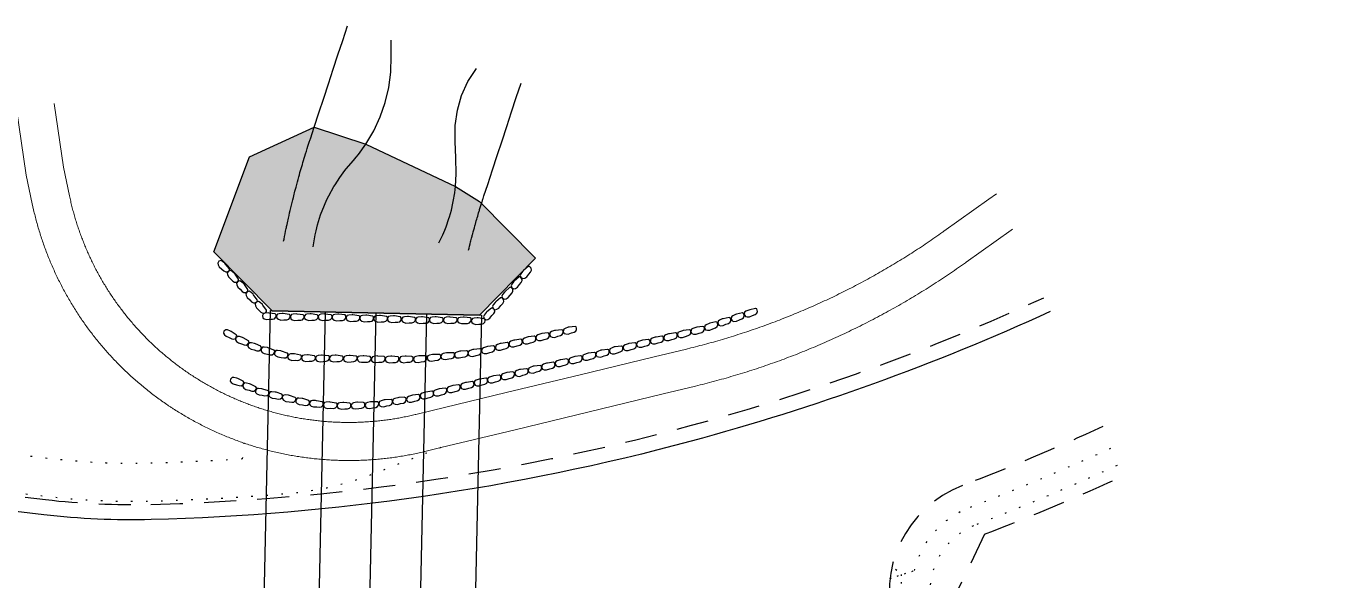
# Model space of a CAD drawing. Header units: metres. Extents: x 305482 to 305978, y 6275861 to 6276842.
# Drawn here: x 305748.7 to 305833.7, y 6276806 to 6276842.4 of the extents above; entities that cross this region are included whole.
import ezdxf

# ---------------------------------------------------------------- set-up
doc = ezdxf.new("R2010")
doc.units = ezdxf.units.M
doc.header["$LTSCALE"] = 0.7
doc.linetypes.add('Dash', pattern=[5, 3, -2])
doc.linetypes.add('DOT', pattern=[6.35, 0, -6.35])
for name, color, linetype in [('_User Miscellaneous10', 8, 'Continuous'), ('_User Miscellaneous3', 11, 'Continuous'), ('_User Miscellaneous9', 8, 'Continuous'), ('Cadastre Roads_SP_NEW', 8, 'Continuous')]:
    doc.layers.add(name, color=color, linetype=linetype)

msp = doc.modelspace()

# ---------------------------------------------------------------- hatches: boundary and pattern name
at = {"layer": '_User Miscellaneous10'}
h = msp.add_hatch(dxfattribs=at)
h.set_pattern_fill('GRAVEL', color=256, scale=0.05)
h.set_pattern_definition([(228.0127875, (-115.71299, 301.64533), (-10.1600000007979, -11.4299999992909), [0.17086072, -16.91524181978]), (184.969741, (-115.82729, 301.51833), (15.23999999397025, 1.27000007234896), [0.29320236, -29.02702444676]), (132.5104471, (-116.11939, 301.49293), (12.70000000536375, -13.969999995123), [0.20674076, -20.46736139705]), (267.273689, (-116.61469, 301.17543), (1.27000000265986, 25.39999999986657), [0.26700226, -26.43321871287]), (292.83365418, (-116.62739, 300.90873), (-6.3500000005317, 15.23999999977773), [0.26181685, -25.91990387267]), (357.273689, (-116.52579, 300.66743), (-25.39999999986657, 1.27000000265986), [0.26700226, -26.43321871287]), (37.69424047, (-116.25909, 300.65473), (-16.50999999926795, -12.7000000009502), [0.35309683, -34.95655765712]), (72.25532837, (-115.97969, 300.87063), (8.89000000238965, 27.93999999923943), [0.33335976, -33.00262830095]), (121.42956562, (-115.87809, 301.18813), (-10.16000000144156, 16.509999999113), [0.2679065, -26.52277284936]), (175.2363583, (-116.01779, 301.41673), (13.9699999997998, -1.2700000021946), [0.30585664, -14.986968475]), (222.3974378, (-116.322588, 301.44213), (-15.23999999951233, -13.970000000532), [0.39553896, -39.1583862561]), (138.81407483, (-115.35739, 301.16273), (-8.8899999994668, 7.6200000006196), [0.13500227, -13.36528291217]), (171.4692344, (-115.45899, 301.25163), (16.5100000004448, -2.5399999971187), [0.25684099, -25.42731949852]), (225, (-115.713, 301.2897), (-2e-16, -1.27), [0.17960467, -1.61644655421]), (203.19859051, (-115.80189, 301.44213), (6.350000000173, 2.5399999995547), [0.09672066, -9.57531118445]), (291.80140949, (-115.89079, 301.40403), (-1.270000000266, 3.809999999911), [0.13678281, -6.702376495]), (30.96375653, (-115.83999, 301.27703), (3.810000000093, 2.5399999998606), [0.22215983, -7.18314907645]), (161.56505118, (-115.6495, 301.39133), (2.540000000066, -1.269999999867), [0.16064357, -3.85544905841]), (16.389540334, (-116.62739, 301.40403), (12.7000000000001, 3.8100000000001), [0.225044, -22.27941333627]), (70.34617594, (-116.41149, 301.46753), (-5.0800000004647, -13.9699999998352), [0.18879947, -18.6911078391]), (293.19859051, (-115.64949, 301.64533), (-2.5399999995566, 6.3500000001776), [0.19344005, -9.47859179445]), (343.61045967, (-115.57329, 301.46753), (-12.7000000002661, 3.8099999991114), [0.225044, -22.27941333627]), (339.44395478, (-116.62739, 300.61663), (-6.35, 2.54), [0.2170176, -10.63386715655]), (294.7751406, (-116.42419, 300.54043), (-6.3500000075585, 13.9699999965636), [0.18183606, -18.00179669036]), (66.80140949, (-115.63679, 300.37533), (2.539999999601, 6.3500000001597), [0.19344005, -9.47859179445]), (17.35402464, (-115.56059, 300.55313), (-16.5099999996715, -5.0800000010662), [0.21289137, -21.0761879901]), (69.44395478, (-116.25909, 300.37533), (-2.5400000000442, -6.3499999999823), [0.1085088, -10.74237595655]), (101.309932474, (-115.713, 300.37533), (-1.27, 5.08), [0.0647573, -6.41099748226]), (165.963756532, (-115.7257, 300.43883), (3.81, -1.27), [0.26181685, -4.97452729453]), (186.00900596, (-115.97969, 300.50233), (12.6999999999327, 1.2700000006647), [0.2426335, -24.02068243167]), (303.69006753, (-115.84, 301.16273), (-1.270000000176, 2.539999999912), [0.18316194, -4.39588817984]), (353.15722659, (-115.73839, 301.01033), (21.59000000013284, -2.5399999988697), [0.31977838, -31.65800453252]), (60.9453959, (-115.42089, 300.97223), (-5.0800000001398, -8.8899999999201), [0.13075412, -12.94469615906]), (90, (-115.3574, 301.0865), (-1.27, 1.27), [0.0762, -1.1938]), (120.25643716, (-116.00509, 300.54043), (5.0799999993786, -8.8900000003549), [0.17643348, -17.4669703866]), (48.0127875, (-116.09399, 300.69283), (10.1600000008377, 11.4299999992551), [0.34172144, -16.74438109978]), (0, (-115.8654, 300.9468), (1.27, 1.27), [0.3302, -0.9398]), (325.3048465, (-115.53519, 300.94683), (12.7000000048108, -8.8899999931273), [0.20080478, -19.87965836207]), (254.0546041, (-115.37009, 300.83253), (-1.2699999999113, -5.0800000000224), [0.18491454, -9.06082501939]), (207.64597536, (-115.42089, 300.65473), (-24.13000000088667, -12.6999999983154), [0.30107255, -29.80623221147]), (175.42607874, (-115.68759, 300.51503), (-16.5099999999994, 1.26999999999974), [0.31851473, -31.53292322812])])
h.paths.add_polyline_path([(305778.534, 6276823.37), (305764.917, 6276823.669), (305761.083, 6276827.526), (305763.436, 6276833.766), (305767.677, 6276835.709), (305771.071, 6276834.593), (305776.953, 6276831.82), (305778.541, 6276830.824), (305782.22, 6276827.115)])

# ---------------------------------------------------------------- linework, layer by layer
at = {"layer": '_User Miscellaneous10', "color": 3, "linetype": 'Continuous'}
msp.add_line((305764.787, 6276823.672), (305778.664, 6276823.368), dxfattribs=at)
at = {"layer": '_User Miscellaneous10'}
for points in [[(305765.672, 6276828.235, -0.000625), (305765.699, 6276828.372, -0.003125), (305765.84, 6276829.058, -0.00125), (305765.899, 6276829.332, -0.001875), (305765.989, 6276829.742, -0.003125), (305766.147, 6276830.424), (305766.147, 6276830.424, -0.003125), (305766.313, 6276831.104, -0.001875), (305766.417, 6276831.511, -0.00125), (305766.488, 6276831.782, -0.003125), (305766.671, 6276832.457, -0.000625), (305766.709, 6276832.592, -0.0025), (305766.863, 6276833.13, -0.0025), (305767.023, 6276833.667, -0.000625), (305767.063, 6276833.801, -0.003125), (305767.272, 6276834.469, -0.00125), (305767.357, 6276834.736, -0.001019), (305767.428, 6276834.953), (305767.677, 6276835.709), (305767.989, 6276836.659), (305768.302, 6276837.609), (305768.614, 6276838.559), (305768.927, 6276839.509), (305769.239, 6276840.459), (305769.552, 6276841.409), (305769.864, 6276842.359)], [(305777.821, 6276827.645, -0.003125), (305777.951, 6276828.179, -0.001875), (305778.033, 6276828.499, -0.00125), (305778.089, 6276828.712, -0.003125), (305778.233, 6276829.243, -0.000625), (305778.262, 6276829.349, -0.0025), (305778.384, 6276829.772, -0.0025), (305778.509, 6276830.193, -0.000625), (305778.541, 6276830.299, -0.003125), (305778.705, 6276830.824, -0.00125), (305778.772, 6276831.033, -0.001019), (305778.828, 6276831.204), (305779.076, 6276831.96), (305779.389, 6276832.91), (305779.701, 6276833.86), (305780.014, 6276834.81), (305780.326, 6276835.76), (305780.638, 6276836.71), (305780.951, 6276837.66), (305781.263, 6276838.61)]]:
    msp.add_lwpolyline(points, format="xyb", dxfattribs=at)
for points in [[(305767.61, 6276827.855), (305767.628, 6276827.989), (305767.74, 6276828.655), (305767.798, 6276828.92), (305767.898, 6276829.313), (305768.1, 6276829.959), (305768.1, 6276829.959), (305768.346, 6276830.593), (305768.515, 6276830.967), (305768.637, 6276831.213), (305768.973, 6276831.817), (305769.046, 6276831.936), (305769.356, 6276832.404), (305769.695, 6276832.859), (305769.785, 6276832.971), (305770.251, 6276833.519), (305770.435, 6276833.737), (305770.58, 6276833.916), (305771.071, 6276834.593), (305771.592, 6276835.474), (305772.014, 6276836.388), (305772.34, 6276837.334), (305772.571, 6276838.31), (305772.703, 6276839.32), (305772.735, 6276840.362), (305772.735, 6276841.415)], [(305775.861, 6276828.112), (305776.117, 6276828.64), (305776.254, 6276828.96), (305776.339, 6276829.175), (305776.528, 6276829.717), (305776.562, 6276829.826), (305776.685, 6276830.267), (305776.788, 6276830.714), (305776.811, 6276830.827), (305776.905, 6276831.398), (305776.933, 6276831.63), (305776.953, 6276831.82), (305776.994, 6276832.645), (305776.97, 6276833.706), (305776.937, 6276834.769), (305776.938, 6276835.821), (305777.079, 6276836.828), (305777.359, 6276837.788), (305777.776, 6276838.704), (305778.337, 6276839.572)]]:
    msp.add_lwpolyline(points, dxfattribs=at)
at = {"layer": '_User Miscellaneous10', "color": 3, "linetype": 'Continuous', "lineweight": 0, "flags": 128}
for points in [[(305750.604, 6276837.269), (305751.211, 6276833.083), (305751.211, 6276833.083), (305751.61, 6276831.199), (305751.688, 6276830.849, 0.004808), (305751.773, 6276830.499, 0.004808), (305751.864, 6276830.15, 0.004808), (305751.963, 6276829.803, 0.004808), (305752.068, 6276829.458, 0.004808), (305752.179, 6276829.115, 0.004808), (305752.297, 6276828.775, 0.004808), (305752.422, 6276828.436, 0.004808), (305752.553, 6276828.1, 0.004808), (305752.69, 6276827.767, 0.004808), (305752.834, 6276827.436, 0.004808), (305752.985, 6276827.109, 0.004808), (305753.141, 6276826.784, 0.004808), (305753.304, 6276826.462, 0.004808), (305753.473, 6276826.144, 0.004808), (305753.648, 6276825.828, 0.004808), (305753.829, 6276825.516, 0.004808), (305754.016, 6276825.208, 0.004808), (305754.209, 6276824.904, 0.004808), (305754.407, 6276824.603, 0.004808), (305754.612, 6276824.306, 0.004808), (305754.822, 6276824.013, 0.004808), (305755.038, 6276823.724, 0.004808), (305755.259, 6276823.439, 0.004808), (305755.486, 6276823.159, 0.004808), (305755.718, 6276822.883, 0.004808), (305755.955, 6276822.611, 0.004808), (305756.197, 6276822.344, 0.004808), (305756.445, 6276822.082, 0.004808), (305756.697, 6276821.825, 0.004808), (305756.955, 6276821.572, 0.004808), (305757.217, 6276821.325, 0.004808), (305757.484, 6276821.082, 0.004808), (305757.756, 6276820.845, 0.004808), (305758.032, 6276820.613, 0.004808), (305758.312, 6276820.387, 0.004808), (305758.597, 6276820.166, 0.004808), (305758.886, 6276819.95, 0.004808), (305759.179, 6276819.74, 0.004808), (305759.476, 6276819.536, 0.002404), (305759.626, 6276819.436, 0.002404), (305759.777, 6276819.337, 0.004808), (305760.082, 6276819.144, 0.004808), (305760.39, 6276818.957, 0.004808), (305760.702, 6276818.776, 0.004808), (305761.017, 6276818.602, 0.004808), (305761.336, 6276818.433, 0.004808), (305761.658, 6276818.27, 0.004808), (305761.983, 6276818.114, 0.004808), (305762.311, 6276817.964, 0.004808), (305762.641, 6276817.82, 0.004808), (305762.975, 6276817.682, 0.004808), (305763.311, 6276817.551, 0.004808), (305763.649, 6276817.427, 0.004808), (305763.99, 6276817.309, 0.004808), (305764.333, 6276817.198, 0.004808), (305764.678, 6276817.093, 0.004808), (305765.025, 6276816.995, 0.004808), (305765.373, 6276816.903, 0.004808), (305765.724, 6276816.819, 0.004808), (305766.076, 6276816.741, 0.004808), (305766.429, 6276816.669, 0.004808), (305766.784, 6276816.605, 0.004808), (305767.14, 6276816.548, 0.004808), (305767.497, 6276816.497, 0.004808), (305767.855, 6276816.453, 0.004808), (305768.214, 6276816.416, 0.004808), (305768.573, 6276816.386, 0.004808), (305768.933, 6276816.363, 0.004808), (305769.293, 6276816.347, 0.004808), (305769.654, 6276816.338, 0.004808), (305770.014, 6276816.335, 0.004808), (305770.375, 6276816.34, 0.004808), (305770.735, 6276816.352, 0.004808), (305771.095, 6276816.37, 0.002154), (305771.256, 6276816.381, 0.002653), (305771.455, 6276816.396, 0.004808), (305771.814, 6276816.428, 0.004808), (305772.172, 6276816.467, 0.004808), (305772.53, 6276816.513, 0.004808), (305772.887, 6276816.566, 0.002404), (305773.065, 6276816.595, 0.002404), (305773.242, 6276816.626, 0.004808), (305773.597, 6276816.693, 0.004808), (305773.95, 6276816.766, 0.004808), (305774.301, 6276816.846, 0.000741), (305774.355, 6276816.859), (305775.419, 6276817.116), (305780.279, 6276818.29), (305785.14, 6276819.464), (305790, 6276820.638), (305792.124, 6276821.151), (305792.422, 6276821.224, 0.003125), (305793.013, 6276821.374, 0.003125), (305793.601, 6276821.532, 0.003125), (305794.188, 6276821.697, 0.003125), (305794.772, 6276821.87, 0.003125), (305795.354, 6276822.05, 0.003125), (305795.934, 6276822.237, 0.003125), (305796.512, 6276822.431, 0.003125), (305797.087, 6276822.633, 0.003125), (305797.66, 6276822.841, 0.003125), (305798.229, 6276823.057, 0.003125), (305798.797, 6276823.28, 0.003125), (305799.361, 6276823.51, 0.003125), (305799.922, 6276823.747, 0.003125), (305800.481, 6276823.991, 0.003125), (305801.036, 6276824.242, 0.003125), (305801.588, 6276824.5, 0.003125), (305802.137, 6276824.765, 0.003125), (305802.682, 6276825.036, 0.003125), (305803.224, 6276825.315, 0.003125), (305803.763, 6276825.6, 0.003125), (305804.298, 6276825.892, 0.003125), (305804.829, 6276826.19, 0.003125), (305805.356, 6276826.496, 0.003125), (305805.88, 6276826.807, 0.003125), (305806.4, 6276827.126, 0.003125), (305806.915, 6276827.45, 0.003125), (305807.427, 6276827.782, 0.003125), (305807.934, 6276828.119, 0.003125), (305808.437, 6276828.463, 0.003125), (305808.936, 6276828.813, 0.000632), (305809.036, 6276828.885), (305811.984, 6276830.992), (305812.476, 6276831.344)], [(305748.135, 6276836.911), (305748.766, 6276832.565), (305748.766, 6276832.565), (305749.165, 6276830.681), (305749.253, 6276830.285, 0.004808), (305749.349, 6276829.887, 0.004808), (305749.453, 6276829.492, 0.004808), (305749.564, 6276829.099, 0.004808), (305749.683, 6276828.708, 0.004808), (305749.809, 6276828.319, 0.004808), (305749.943, 6276827.933, 0.004808), (305750.084, 6276827.55, 0.004808), (305750.233, 6276827.169, 0.004808), (305750.389, 6276826.791, 0.004808), (305750.552, 6276826.417, 0.004808), (305750.722, 6276826.045, 0.004808), (305750.899, 6276825.677, 0.004808), (305751.084, 6276825.312, 0.004808), (305751.275, 6276824.951, 0.004808), (305751.474, 6276824.594, 0.004808), (305751.679, 6276824.241, 0.004808), (305751.891, 6276823.891, 0.004808), (305752.109, 6276823.546, 0.004808), (305752.335, 6276823.205, 0.004808), (305752.566, 6276822.868, 0.004808), (305752.804, 6276822.536, 0.004808), (305753.049, 6276822.209, 0.004808), (305753.3, 6276821.886, 0.004808), (305753.556, 6276821.568, 0.004808), (305753.819, 6276821.256, 0.004808), (305754.088, 6276820.948, 0.004808), (305754.363, 6276820.645, 0.004808), (305754.644, 6276820.348, 0.004808), (305754.93, 6276820.057, 0.004808), (305755.222, 6276819.77, 0.004808), (305755.519, 6276819.49, 0.004808), (305755.821, 6276819.215, 0.004808), (305756.129, 6276818.947, 0.004808), (305756.442, 6276818.684, 0.004808), (305756.76, 6276818.427, 0.004808), (305757.083, 6276818.176, 0.004808), (305757.41, 6276817.932, 0.004808), (305757.743, 6276817.694, 0.004808), (305758.079, 6276817.462, 0.002404), (305758.249, 6276817.349, 0.002404), (305758.42, 6276817.237, 0.004808), (305758.766, 6276817.019, 0.004808), (305759.115, 6276816.807, 0.004808), (305759.469, 6276816.602, 0.004808), (305759.826, 6276816.404, 0.004808), (305760.187, 6276816.212, 0.004808), (305760.552, 6276816.028, 0.004808), (305760.92, 6276815.851, 0.004808), (305761.292, 6276815.681, 0.004808), (305761.666, 6276815.518, 0.004808), (305762.044, 6276815.362, 0.004808), (305762.425, 6276815.214, 0.004808), (305762.808, 6276815.073, 0.004808), (305763.195, 6276814.939, 0.004808), (305763.583, 6276814.813, 0.004808), (305763.974, 6276814.694, 0.004808), (305764.367, 6276814.583, 0.004808), (305764.763, 6276814.479, 0.004808), (305765.16, 6276814.383, 0.004808), (305765.559, 6276814.295, 0.004808), (305765.96, 6276814.214, 0.004808), (305766.362, 6276814.141, 0.004808), (305766.765, 6276814.076, 0.004808), (305767.17, 6276814.018, 0.004808), (305767.575, 6276813.969, 0.004808), (305767.982, 6276813.927, 0.004808), (305768.389, 6276813.893, 0.004808), (305768.797, 6276813.867, 0.004808), (305769.205, 6276813.849, 0.004808), (305769.614, 6276813.838, 0.004808), (305770.022, 6276813.835, 0.004808), (305770.431, 6276813.841, 0.004808), (305770.839, 6276813.854, 0.004808), (305771.247, 6276813.875, 0.002154), (305771.43, 6276813.887, 0.002653), (305771.655, 6276813.904, 0.004808), (305772.062, 6276813.94, 0.004808), (305772.468, 6276813.985, 0.004808), (305772.873, 6276814.037, 0.004808), (305773.278, 6276814.097, 0.002404), (305773.479, 6276814.13, 0.002404), (305773.681, 6276814.165, 0.004808), (305774.082, 6276814.24, 0.004808), (305774.482, 6276814.324, 0.004808), (305774.881, 6276814.415, 0.000741), (305774.942, 6276814.429), (305776.006, 6276814.686), (305780.866, 6276815.86), (305785.727, 6276817.034), (305790.587, 6276818.208), (305792.711, 6276818.721), (305793.024, 6276818.797, 0.003125), (305793.645, 6276818.956, 0.003125), (305794.264, 6276819.122, 0.003125), (305794.88, 6276819.295, 0.003125), (305795.495, 6276819.477, 0.003125), (305796.107, 6276819.666, 0.003125), (305796.717, 6276819.862, 0.003125), (305797.324, 6276820.067, 0.003125), (305797.928, 6276820.278, 0.003125), (305798.53, 6276820.498, 0.003125), (305799.129, 6276820.725, 0.003125), (305799.726, 6276820.959, 0.003125), (305800.319, 6276821.201, 0.003125), (305800.909, 6276821.45, 0.003125), (305801.496, 6276821.707, 0.003125), (305802.08, 6276821.97, 0.003125), (305802.66, 6276822.242, 0.003125), (305803.237, 6276822.52, 0.003125), (305803.811, 6276822.806, 0.003125), (305804.38, 6276823.098, 0.003125), (305804.947, 6276823.398, 0.003125), (305805.509, 6276823.705, 0.003125), (305806.067, 6276824.019, 0.003125), (305806.622, 6276824.34, 0.003125), (305807.172, 6276824.667, 0.003125), (305807.719, 6276825.002, 0.003125), (305808.261, 6276825.343, 0.003125), (305808.799, 6276825.691, 0.003125), (305809.332, 6276826.046, 0.003125), (305809.861, 6276826.408, 0.003125), (305810.385, 6276826.776, 0.000632), (305810.491, 6276826.851), (305813.438, 6276828.959), (305813.536, 6276829.029)]]:
    msp.add_lwpolyline(points, format="xyb", dxfattribs=at)
at = {"layer": '_User Miscellaneous10'}
msp.add_lwpolyline([(305778.534, 6276823.37), (305764.917, 6276823.669), (305761.083, 6276827.526), (305763.436, 6276833.766), (305767.677, 6276835.709), (305771.071, 6276834.593), (305776.953, 6276831.82), (305778.541, 6276830.824), (305782.22, 6276827.115)], close=True, dxfattribs=at)
at = {"layer": '_User Miscellaneous10', "color": 3, "linetype": 'Continuous', "elevation": -999}
msp.add_lwpolyline([(305761.083, 6276827.526), (305764.917, 6276823.669), (305778.534, 6276823.37), (305782.22, 6276827.115)], dxfattribs=at)
at = {"layer": '_User Miscellaneous10', "ltscale": 2.5}
for points in [[(305761.861, 6276826.73), (305761.819, 6276826.778), (305761.659, 6276826.907), (305761.561, 6276826.957), (305761.417, 6276826.909), (305761.345, 6276826.791), (305761.367, 6276826.676), (305761.447, 6276826.537), (305761.613, 6276826.401), (305761.744, 6276826.274), (305761.866, 6276826.212), (305761.99, 6276826.224), (305762.064, 6276826.277), (305762.12, 6276826.338), (305762.112, 6276826.413), (305762.108, 6276826.423)], [(305762.482, 6276826.058), (305762.443, 6276826.109), (305762.293, 6276826.248), (305762.198, 6276826.305), (305762.051, 6276826.267), (305761.971, 6276826.154), (305761.985, 6276826.037), (305762.056, 6276825.893), (305762.212, 6276825.747), (305762.335, 6276825.611), (305762.452, 6276825.541), (305762.576, 6276825.544), (305762.654, 6276825.592), (305762.714, 6276825.65), (305762.712, 6276825.725), (305762.707, 6276825.735)], [(305781.426, 6276826.296), (305781.38, 6276826.252), (305781.259, 6276826.086), (305781.214, 6276825.985), (305781.269, 6276825.844), (305781.39, 6276825.778), (305781.504, 6276825.805), (305781.639, 6276825.893), (305781.767, 6276826.064), (305781.887, 6276826.202), (305781.943, 6276826.327), (305781.925, 6276826.45), (305781.869, 6276826.521), (305781.805, 6276826.574), (305781.73, 6276826.563), (305781.72, 6276826.558)], [(305763.092, 6276825.382), (305763.053, 6276825.433), (305762.902, 6276825.573), (305762.807, 6276825.629), (305762.661, 6276825.591), (305762.581, 6276825.479), (305762.595, 6276825.362), (305762.666, 6276825.218), (305762.822, 6276825.071), (305762.945, 6276824.936), (305763.062, 6276824.865), (305763.186, 6276824.869), (305763.263, 6276824.917), (305763.323, 6276824.974), (305763.321, 6276825.05), (305763.317, 6276825.06)], [(305780.215, 6276824.937), (305780.168, 6276824.893), (305780.043, 6276824.731), (305779.995, 6276824.631), (305780.046, 6276824.488), (305780.166, 6276824.419), (305780.281, 6276824.444), (305780.418, 6276824.528), (305780.55, 6276824.697), (305780.673, 6276824.832), (305780.732, 6276824.955), (305780.717, 6276825.078), (305780.662, 6276825.151), (305780.6, 6276825.205), (305780.525, 6276825.196), (305780.515, 6276825.191)], [(305780.815, 6276825.615), (305780.769, 6276825.571), (305780.648, 6276825.405), (305780.603, 6276825.304), (305780.658, 6276825.163), (305780.778, 6276825.096), (305780.893, 6276825.124), (305781.028, 6276825.212), (305781.155, 6276825.383), (305781.276, 6276825.521), (305781.332, 6276825.646), (305781.314, 6276825.769), (305781.257, 6276825.84), (305781.193, 6276825.893), (305781.118, 6276825.882), (305781.109, 6276825.877)], [(305763.704, 6276824.703), (305763.664, 6276824.753), (305763.51, 6276824.889), (305763.414, 6276824.943), (305763.268, 6276824.902), (305763.191, 6276824.788), (305763.208, 6276824.671), (305763.283, 6276824.529), (305763.442, 6276824.386), (305763.568, 6276824.253), (305763.687, 6276824.186), (305763.811, 6276824.193), (305763.887, 6276824.242), (305763.946, 6276824.301), (305763.942, 6276824.376), (305763.937, 6276824.386)], [(305779.61, 6276824.254), (305779.562, 6276824.211), (305779.437, 6276824.048), (305779.39, 6276823.948), (305779.441, 6276823.805), (305779.56, 6276823.736), (305779.676, 6276823.761), (305779.812, 6276823.845), (305779.944, 6276824.014), (305780.068, 6276824.149), (305780.127, 6276824.272), (305780.112, 6276824.395), (305780.057, 6276824.468), (305779.994, 6276824.522), (305779.919, 6276824.513), (305779.91, 6276824.508)], [(305764.315, 6276824.023), (305764.275, 6276824.073), (305764.121, 6276824.208), (305764.025, 6276824.262), (305763.879, 6276824.221), (305763.802, 6276824.107), (305763.819, 6276823.99), (305763.894, 6276823.848), (305764.053, 6276823.705), (305764.179, 6276823.573), (305764.298, 6276823.505), (305764.422, 6276823.512), (305764.498, 6276823.561), (305764.557, 6276823.62), (305764.553, 6276823.696), (305764.548, 6276823.706)], [(305764.726, 6276823.516), (305764.662, 6276823.522), (305764.457, 6276823.508), (305764.351, 6276823.477), (305764.278, 6276823.344), (305764.306, 6276823.209), (305764.401, 6276823.139), (305764.554, 6276823.093), (305764.768, 6276823.106), (305764.951, 6276823.103), (305765.082, 6276823.141), (305765.165, 6276823.234), (305765.183, 6276823.323), (305765.182, 6276823.406), (305765.125, 6276823.456), (305765.115, 6276823.46)], [(305765.651, 6276823.479), (305765.587, 6276823.486), (305765.382, 6276823.471), (305765.276, 6276823.441), (305765.203, 6276823.308), (305765.231, 6276823.173), (305765.326, 6276823.103), (305765.48, 6276823.056), (305765.693, 6276823.069), (305765.876, 6276823.066), (305766.007, 6276823.104), (305766.09, 6276823.197), (305766.108, 6276823.286), (305766.107, 6276823.369), (305766.05, 6276823.419), (305766.04, 6276823.423)], [(305779.016, 6276823.584), (305778.969, 6276823.541), (305778.844, 6276823.378), (305778.797, 6276823.278), (305778.848, 6276823.135), (305778.967, 6276823.066), (305779.082, 6276823.091), (305779.219, 6276823.175), (305779.351, 6276823.344), (305779.475, 6276823.479), (305779.534, 6276823.602), (305779.519, 6276823.725), (305779.464, 6276823.798), (305779.401, 6276823.852), (305779.326, 6276823.843), (305779.317, 6276823.838)], [(305795.414, 6276823.435), (305795.352, 6276823.419), (305795.166, 6276823.333), (305795.077, 6276823.267), (305795.056, 6276823.117), (305795.129, 6276823), (305795.242, 6276822.968), (305795.403, 6276822.979), (305795.598, 6276823.066), (305795.77, 6276823.128), (305795.88, 6276823.209), (305795.924, 6276823.325), (305795.91, 6276823.415), (305795.88, 6276823.492), (305795.809, 6276823.519), (305795.799, 6276823.519)], [(305796.281, 6276823.73), (305796.219, 6276823.714), (305796.032, 6276823.628), (305795.944, 6276823.562), (305795.922, 6276823.412), (305795.995, 6276823.295), (305796.109, 6276823.264), (305796.269, 6276823.274), (305796.464, 6276823.361), (305796.637, 6276823.423), (305796.747, 6276823.504), (305796.791, 6276823.62), (305796.777, 6276823.71), (305796.746, 6276823.787), (305796.676, 6276823.814), (305796.665, 6276823.814)], [(305766.566, 6276823.451), (305766.502, 6276823.458), (305766.297, 6276823.443), (305766.191, 6276823.413), (305766.118, 6276823.279), (305766.146, 6276823.144), (305766.241, 6276823.075), (305766.394, 6276823.028), (305766.608, 6276823.041), (305766.791, 6276823.038), (305766.922, 6276823.076), (305767.004, 6276823.169), (305767.023, 6276823.258), (305767.022, 6276823.341), (305766.965, 6276823.391), (305766.955, 6276823.395)], [(305767.473, 6276823.456), (305767.409, 6276823.463), (305767.205, 6276823.448), (305767.099, 6276823.418), (305767.026, 6276823.285), (305767.053, 6276823.15), (305767.148, 6276823.08), (305767.302, 6276823.033), (305767.515, 6276823.047), (305767.698, 6276823.044), (305767.83, 6276823.081), (305767.912, 6276823.174), (305767.93, 6276823.263), (305767.929, 6276823.346), (305767.873, 6276823.396), (305767.862, 6276823.4)], [(305768.388, 6276823.447), (305768.324, 6276823.452), (305768.12, 6276823.432), (305768.015, 6276823.399), (305767.945, 6276823.264), (305767.976, 6276823.13), (305768.073, 6276823.062), (305768.228, 6276823.019), (305768.441, 6276823.038), (305768.624, 6276823.039), (305768.754, 6276823.08), (305768.834, 6276823.175), (305768.85, 6276823.265), (305768.847, 6276823.348), (305768.789, 6276823.396), (305768.779, 6276823.4)], [(305769.304, 6276823.441), (305769.24, 6276823.446), (305769.036, 6276823.426), (305768.93, 6276823.393), (305768.861, 6276823.258), (305768.891, 6276823.124), (305768.988, 6276823.057), (305769.143, 6276823.014), (305769.356, 6276823.032), (305769.539, 6276823.034), (305769.669, 6276823.074), (305769.749, 6276823.169), (305769.765, 6276823.259), (305769.762, 6276823.342), (305769.704, 6276823.391), (305769.694, 6276823.394)], [(305770.226, 6276823.391), (305770.162, 6276823.397), (305769.957, 6276823.383), (305769.851, 6276823.352), (305769.778, 6276823.219), (305769.806, 6276823.084), (305769.901, 6276823.014), (305770.054, 6276822.968), (305770.268, 6276822.981), (305770.451, 6276822.978), (305770.582, 6276823.015), (305770.665, 6276823.108), (305770.683, 6276823.198), (305770.682, 6276823.281), (305770.625, 6276823.331), (305770.615, 6276823.335)], [(305771.126, 6276823.367), (305771.062, 6276823.374), (305770.858, 6276823.359), (305770.752, 6276823.329), (305770.679, 6276823.196), (305770.706, 6276823.061), (305770.801, 6276822.991), (305770.955, 6276822.944), (305771.169, 6276822.957), (305771.351, 6276822.954), (305771.483, 6276822.992), (305771.565, 6276823.085), (305771.583, 6276823.174), (305771.582, 6276823.257), (305771.526, 6276823.307), (305771.516, 6276823.311)], [(305772.029, 6276823.349), (305771.965, 6276823.356), (305771.761, 6276823.341), (305771.654, 6276823.31), (305771.582, 6276823.177), (305771.609, 6276823.042), (305771.704, 6276822.973), (305771.858, 6276822.926), (305772.071, 6276822.939), (305772.254, 6276822.936), (305772.386, 6276822.974), (305772.468, 6276823.067), (305772.486, 6276823.156), (305772.485, 6276823.239), (305772.429, 6276823.289), (305772.418, 6276823.293)], [(305772.944, 6276823.321), (305772.88, 6276823.327), (305772.676, 6276823.313), (305772.569, 6276823.282), (305772.496, 6276823.149), (305772.524, 6276823.014), (305772.619, 6276822.944), (305772.773, 6276822.898), (305772.986, 6276822.911), (305773.169, 6276822.908), (305773.301, 6276822.946), (305773.383, 6276823.039), (305773.401, 6276823.128), (305773.4, 6276823.211), (305773.343, 6276823.261), (305773.333, 6276823.265)], [(305773.869, 6276823.284), (305773.805, 6276823.291), (305773.601, 6276823.276), (305773.494, 6276823.246), (305773.422, 6276823.113), (305773.449, 6276822.978), (305773.544, 6276822.908), (305773.698, 6276822.861), (305773.911, 6276822.874), (305774.094, 6276822.872), (305774.226, 6276822.909), (305774.308, 6276823.002), (305774.326, 6276823.091), (305774.325, 6276823.174), (305774.268, 6276823.224), (305774.258, 6276823.228)], [(305774.784, 6276823.256), (305774.72, 6276823.263), (305774.515, 6276823.248), (305774.409, 6276823.218), (305774.336, 6276823.085), (305774.364, 6276822.95), (305774.459, 6276822.88), (305774.613, 6276822.833), (305774.826, 6276822.846), (305775.009, 6276822.843), (305775.141, 6276822.881), (305775.223, 6276822.974), (305775.241, 6276823.063), (305775.24, 6276823.146), (305775.183, 6276823.196), (305775.173, 6276823.2)], [(305775.691, 6276823.262), (305775.628, 6276823.268), (305775.423, 6276823.254), (305775.317, 6276823.223), (305775.244, 6276823.09), (305775.271, 6276822.955), (305775.366, 6276822.885), (305775.52, 6276822.839), (305775.734, 6276822.852), (305775.917, 6276822.849), (305776.048, 6276822.886), (305776.13, 6276822.979), (305776.149, 6276823.069), (305776.148, 6276823.151), (305776.091, 6276823.202), (305776.081, 6276823.205)], [(305776.607, 6276823.252), (305776.543, 6276823.257), (305776.339, 6276823.237), (305776.233, 6276823.204), (305776.164, 6276823.069), (305776.194, 6276822.935), (305776.291, 6276822.867), (305776.446, 6276822.825), (305776.659, 6276822.843), (305776.842, 6276822.845), (305776.972, 6276822.885), (305777.052, 6276822.98), (305777.068, 6276823.07), (305777.065, 6276823.153), (305777.007, 6276823.201), (305776.997, 6276823.205)], [(305777.522, 6276823.246), (305777.458, 6276823.251), (305777.254, 6276823.231), (305777.148, 6276823.198), (305777.079, 6276823.063), (305777.11, 6276822.929), (305777.206, 6276822.862), (305777.361, 6276822.819), (305777.574, 6276822.837), (305777.757, 6276822.839), (305777.888, 6276822.88), (305777.968, 6276822.975), (305777.984, 6276823.064), (305777.981, 6276823.147), (305777.923, 6276823.196), (305777.913, 6276823.199)], [(305778.444, 6276823.196), (305778.38, 6276823.202), (305778.176, 6276823.188), (305778.069, 6276823.157), (305777.997, 6276823.024), (305778.024, 6276822.889), (305778.119, 6276822.819), (305778.273, 6276822.773), (305778.486, 6276822.786), (305778.669, 6276822.783), (305778.801, 6276822.821), (305778.883, 6276822.914), (305778.901, 6276823.003), (305778.9, 6276823.086), (305778.843, 6276823.136), (305778.833, 6276823.14)], [(305784.416, 6276822.591), (305784.353, 6276822.58), (305784.159, 6276822.511), (305784.065, 6276822.453), (305784.03, 6276822.306), (305784.093, 6276822.183), (305784.203, 6276822.141), (305784.364, 6276822.137), (305784.566, 6276822.207), (305784.743, 6276822.253), (305784.86, 6276822.324), (305784.914, 6276822.436), (305784.908, 6276822.527), (305784.885, 6276822.606), (305784.817, 6276822.639), (305784.806, 6276822.64)], [(305792.807, 6276822.585), (305792.743, 6276822.574), (305792.55, 6276822.506), (305792.456, 6276822.448), (305792.421, 6276822.3), (305792.484, 6276822.177), (305792.594, 6276822.135), (305792.754, 6276822.132), (305792.957, 6276822.201), (305793.134, 6276822.247), (305793.251, 6276822.319), (305793.305, 6276822.43), (305793.299, 6276822.521), (305793.276, 6276822.601), (305793.208, 6276822.634), (305793.197, 6276822.635)], [(305793.669, 6276822.849), (305793.607, 6276822.833), (305793.421, 6276822.747), (305793.332, 6276822.681), (305793.31, 6276822.531), (305793.383, 6276822.415), (305793.497, 6276822.383), (305793.657, 6276822.393), (305793.853, 6276822.48), (305794.025, 6276822.542), (305794.135, 6276822.623), (305794.179, 6276822.739), (305794.165, 6276822.829), (305794.135, 6276822.906), (305794.064, 6276822.933), (305794.053, 6276822.933)], [(305794.535, 6276823.144), (305794.473, 6276823.128), (305794.287, 6276823.042), (305794.198, 6276822.977), (305794.177, 6276822.826), (305794.25, 6276822.71), (305794.363, 6276822.678), (305794.524, 6276822.688), (305794.719, 6276822.775), (305794.891, 6276822.837), (305795.001, 6276822.918), (305795.045, 6276823.034), (305795.031, 6276823.124), (305795.001, 6276823.201), (305794.93, 6276823.228), (305794.92, 6276823.229)], [(305762.234, 6276822.296), (305762.179, 6276822.329), (305761.988, 6276822.404), (305761.879, 6276822.422), (305761.756, 6276822.333), (305761.723, 6276822.199), (305761.779, 6276822.095), (305761.898, 6276821.987), (305762.096, 6276821.908), (305762.26, 6276821.827), (305762.395, 6276821.804), (305762.509, 6276821.853), (305762.564, 6276821.926), (305762.599, 6276822.001), (305762.569, 6276822.071), (305762.562, 6276822.079)], [(305763.018, 6276821.884), (305762.961, 6276821.913), (305762.765, 6276821.972), (305762.655, 6276821.982), (305762.539, 6276821.883), (305762.516, 6276821.747), (305762.58, 6276821.648), (305762.707, 6276821.55), (305762.911, 6276821.486), (305763.081, 6276821.418), (305763.217, 6276821.406), (305763.327, 6276821.463), (305763.376, 6276821.54), (305763.405, 6276821.618), (305763.37, 6276821.685), (305763.362, 6276821.692)], [(305780.852, 6276821.742), (305780.788, 6276821.731), (305780.595, 6276821.663), (305780.501, 6276821.605), (305780.466, 6276821.457), (305780.529, 6276821.334), (305780.639, 6276821.293), (305780.799, 6276821.289), (305781.002, 6276821.358), (305781.179, 6276821.404), (305781.296, 6276821.476), (305781.35, 6276821.587), (305781.344, 6276821.678), (305781.321, 6276821.758), (305781.253, 6276821.791), (305781.242, 6276821.792)], [(305781.736, 6276821.945), (305781.673, 6276821.934), (305781.48, 6276821.865), (305781.386, 6276821.807), (305781.351, 6276821.66), (305781.413, 6276821.537), (305781.524, 6276821.495), (305781.684, 6276821.491), (305781.886, 6276821.561), (305782.063, 6276821.607), (305782.18, 6276821.678), (305782.235, 6276821.79), (305782.228, 6276821.881), (305782.205, 6276821.96), (305782.137, 6276821.993), (305782.126, 6276821.994)], [(305782.626, 6276822.162), (305782.562, 6276822.151), (305782.369, 6276822.082), (305782.275, 6276822.025), (305782.24, 6276821.877), (305782.303, 6276821.754), (305782.413, 6276821.712), (305782.573, 6276821.708), (305782.776, 6276821.778), (305782.953, 6276821.824), (305783.069, 6276821.895), (305783.124, 6276822.007), (305783.118, 6276822.098), (305783.094, 6276822.177), (305783.026, 6276822.211), (305783.016, 6276822.212)], [(305783.527, 6276822.373), (305783.463, 6276822.363), (305783.27, 6276822.294), (305783.176, 6276822.236), (305783.141, 6276822.089), (305783.204, 6276821.966), (305783.314, 6276821.924), (305783.475, 6276821.92), (305783.677, 6276821.99), (305783.854, 6276822.036), (305783.971, 6276822.107), (305784.025, 6276822.219), (305784.019, 6276822.309), (305783.996, 6276822.389), (305783.928, 6276822.422), (305783.917, 6276822.423)], [(305789.24, 6276821.727), (305789.176, 6276821.716), (305788.983, 6276821.647), (305788.889, 6276821.59), (305788.854, 6276821.442), (305788.917, 6276821.319), (305789.027, 6276821.277), (305789.187, 6276821.273), (305789.39, 6276821.343), (305789.567, 6276821.389), (305789.683, 6276821.46), (305789.738, 6276821.572), (305789.732, 6276821.663), (305789.708, 6276821.742), (305789.64, 6276821.776), (305789.63, 6276821.777)], [(305790.127, 6276821.939), (305790.064, 6276821.928), (305789.87, 6276821.86), (305789.776, 6276821.802), (305789.742, 6276821.654), (305789.804, 6276821.531), (305789.914, 6276821.489), (305790.075, 6276821.486), (305790.277, 6276821.555), (305790.454, 6276821.601), (305790.571, 6276821.672), (305790.625, 6276821.784), (305790.619, 6276821.875), (305790.596, 6276821.955), (305790.528, 6276821.988), (305790.517, 6276821.989)], [(305791.016, 6276822.156), (305790.953, 6276822.145), (305790.76, 6276822.077), (305790.665, 6276822.019), (305790.631, 6276821.871), (305790.693, 6276821.748), (305790.803, 6276821.707), (305790.964, 6276821.703), (305791.166, 6276821.772), (305791.343, 6276821.818), (305791.46, 6276821.89), (305791.514, 6276822.001), (305791.508, 6276822.092), (305791.485, 6276822.172), (305791.417, 6276822.205), (305791.406, 6276822.206)], [(305791.917, 6276822.368), (305791.854, 6276822.357), (305791.661, 6276822.288), (305791.567, 6276822.231), (305791.532, 6276822.083), (305791.595, 6276821.96), (305791.705, 6276821.918), (305791.865, 6276821.914), (305792.068, 6276821.984), (305792.245, 6276822.03), (305792.361, 6276822.101), (305792.416, 6276822.213), (305792.41, 6276822.304), (305792.386, 6276822.383), (305792.318, 6276822.417), (305792.308, 6276822.418)], [(305763.818, 6276821.5), (305763.758, 6276821.524), (305763.558, 6276821.569), (305763.447, 6276821.57), (305763.34, 6276821.463), (305763.327, 6276821.326), (305763.398, 6276821.232), (305763.532, 6276821.143), (305763.741, 6276821.095), (305763.915, 6276821.04), (305764.052, 6276821.038), (305764.157, 6276821.104), (305764.2, 6276821.184), (305764.223, 6276821.264), (305764.183, 6276821.328), (305764.174, 6276821.335)], [(305764.667, 6276821.227), (305764.607, 6276821.248), (305764.404, 6276821.28), (305764.294, 6276821.274), (305764.193, 6276821.161), (305764.189, 6276821.023), (305764.265, 6276820.934), (305764.405, 6276820.854), (305764.615, 6276820.818), (305764.793, 6276820.774), (305764.93, 6276820.78), (305765.031, 6276820.852), (305765.069, 6276820.935), (305765.087, 6276821.016), (305765.043, 6276821.077), (305765.034, 6276821.084)], [(305765.541, 6276821.016), (305765.479, 6276821.034), (305765.275, 6276821.057), (305765.165, 6276821.046), (305765.07, 6276820.928), (305765.073, 6276820.79), (305765.154, 6276820.704), (305765.297, 6276820.631), (305765.509, 6276820.606), (305765.688, 6276820.57), (305765.825, 6276820.583), (305765.922, 6276820.66), (305765.956, 6276820.745), (305765.97, 6276820.826), (305765.923, 6276820.886), (305765.914, 6276820.891)], [(305777.298, 6276821.013), (305777.234, 6276821.008), (305777.035, 6276820.957), (305776.936, 6276820.908), (305776.889, 6276820.764), (305776.94, 6276820.636), (305777.046, 6276820.584), (305777.206, 6276820.566), (305777.413, 6276820.618), (305777.594, 6276820.648), (305777.716, 6276820.708), (305777.78, 6276820.815), (305777.782, 6276820.906), (305777.766, 6276820.987), (305777.702, 6276821.026), (305777.691, 6276821.028)], [(305778.171, 6276821.122), (305778.107, 6276821.113), (305777.912, 6276821.05), (305777.816, 6276820.995), (305777.777, 6276820.848), (305777.836, 6276820.724), (305777.945, 6276820.679), (305778.105, 6276820.67), (305778.309, 6276820.734), (305778.488, 6276820.774), (305778.607, 6276820.842), (305778.664, 6276820.952), (305778.661, 6276821.043), (305778.64, 6276821.123), (305778.573, 6276821.158), (305778.562, 6276821.16)], [(305779.061, 6276821.313), (305778.998, 6276821.303), (305778.805, 6276821.234), (305778.71, 6276821.176), (305778.676, 6276821.028), (305778.738, 6276820.906), (305778.848, 6276820.864), (305779.009, 6276820.86), (305779.211, 6276820.93), (305779.388, 6276820.976), (305779.505, 6276821.047), (305779.559, 6276821.158), (305779.553, 6276821.249), (305779.53, 6276821.329), (305779.462, 6276821.362), (305779.451, 6276821.363)], [(305779.962, 6276821.525), (305779.899, 6276821.514), (305779.706, 6276821.446), (305779.612, 6276821.388), (305779.577, 6276821.24), (305779.639, 6276821.117), (305779.75, 6276821.075), (305779.91, 6276821.072), (305780.113, 6276821.141), (305780.29, 6276821.187), (305780.406, 6276821.258), (305780.461, 6276821.37), (305780.455, 6276821.461), (305780.431, 6276821.541), (305780.363, 6276821.574), (305780.353, 6276821.575)], [(305785.675, 6276820.878), (305785.612, 6276820.868), (305785.419, 6276820.799), (305785.325, 6276820.741), (305785.29, 6276820.593), (305785.352, 6276820.471), (305785.463, 6276820.429), (305785.623, 6276820.425), (305785.825, 6276820.495), (305786.002, 6276820.541), (305786.119, 6276820.612), (305786.173, 6276820.723), (305786.167, 6276820.814), (305786.144, 6276820.894), (305786.076, 6276820.927), (305786.065, 6276820.928)], [(305786.56, 6276821.081), (305786.497, 6276821.07), (305786.303, 6276821.001), (305786.209, 6276820.944), (305786.175, 6276820.796), (305786.237, 6276820.673), (305786.347, 6276820.631), (305786.508, 6276820.627), (305786.71, 6276820.697), (305786.887, 6276820.743), (305787.004, 6276820.814), (305787.058, 6276820.926), (305787.052, 6276821.017), (305787.029, 6276821.096), (305786.961, 6276821.13), (305786.95, 6276821.131)], [(305787.449, 6276821.298), (305787.386, 6276821.287), (305787.193, 6276821.219), (305787.098, 6276821.161), (305787.064, 6276821.013), (305787.126, 6276820.89), (305787.236, 6276820.848), (305787.397, 6276820.845), (305787.599, 6276820.914), (305787.776, 6276820.96), (305787.893, 6276821.032), (305787.947, 6276821.143), (305787.941, 6276821.234), (305787.918, 6276821.314), (305787.85, 6276821.347), (305787.839, 6276821.348)], [(305788.35, 6276821.51), (305788.287, 6276821.499), (305788.094, 6276821.43), (305788, 6276821.372), (305787.965, 6276821.225), (305788.027, 6276821.102), (305788.138, 6276821.06), (305788.298, 6276821.056), (305788.501, 6276821.126), (305788.678, 6276821.172), (305788.794, 6276821.243), (305788.849, 6276821.355), (305788.842, 6276821.446), (305788.819, 6276821.525), (305788.751, 6276821.558), (305788.741, 6276821.56)], [(305766.39, 6276820.827), (305766.326, 6276820.836), (305766.121, 6276820.827), (305766.014, 6276820.8), (305765.937, 6276820.669), (305765.961, 6276820.533), (305766.053, 6276820.461), (305766.206, 6276820.41), (305766.42, 6276820.416), (305766.602, 6276820.408), (305766.735, 6276820.441), (305766.82, 6276820.532), (305766.841, 6276820.62), (305766.842, 6276820.703), (305766.787, 6276820.755), (305766.777, 6276820.759)], [(305767.293, 6276820.764), (305767.229, 6276820.77), (305767.025, 6276820.751), (305766.919, 6276820.718), (305766.849, 6276820.583), (305766.88, 6276820.449), (305766.976, 6276820.381), (305767.131, 6276820.338), (305767.344, 6276820.356), (305767.527, 6276820.357), (305767.658, 6276820.397), (305767.738, 6276820.492), (305767.754, 6276820.581), (305767.752, 6276820.664), (305767.694, 6276820.713), (305767.684, 6276820.717)], [(305768.213, 6276820.751), (305768.149, 6276820.754), (305767.945, 6276820.729), (305767.841, 6276820.693), (305767.775, 6276820.557), (305767.809, 6276820.423), (305767.907, 6276820.358), (305768.063, 6276820.32), (305768.276, 6276820.343), (305768.458, 6276820.35), (305768.588, 6276820.394), (305768.665, 6276820.491), (305768.679, 6276820.581), (305768.674, 6276820.664), (305768.615, 6276820.711), (305768.604, 6276820.714)], [(305769.116, 6276820.74), (305769.052, 6276820.745), (305768.848, 6276820.726), (305768.743, 6276820.693), (305768.673, 6276820.559), (305768.703, 6276820.424), (305768.799, 6276820.357), (305768.954, 6276820.313), (305769.167, 6276820.331), (305769.35, 6276820.332), (305769.481, 6276820.372), (305769.561, 6276820.467), (305769.577, 6276820.557), (305769.575, 6276820.64), (305769.517, 6276820.688), (305769.507, 6276820.692)], [(305770.036, 6276820.726), (305769.972, 6276820.729), (305769.768, 6276820.705), (305769.664, 6276820.669), (305769.598, 6276820.532), (305769.632, 6276820.399), (305769.73, 6276820.334), (305769.886, 6276820.295), (305770.099, 6276820.319), (305770.282, 6276820.325), (305770.411, 6276820.369), (305770.488, 6276820.466), (305770.502, 6276820.556), (305770.497, 6276820.639), (305770.438, 6276820.686), (305770.428, 6276820.69)], [(305770.949, 6276820.707), (305770.885, 6276820.712), (305770.681, 6276820.693), (305770.576, 6276820.66), (305770.506, 6276820.526), (305770.536, 6276820.391), (305770.632, 6276820.323), (305770.787, 6276820.28), (305771, 6276820.298), (305771.183, 6276820.299), (305771.314, 6276820.339), (305771.394, 6276820.434), (305771.41, 6276820.523), (305771.408, 6276820.606), (305771.35, 6276820.655), (305771.34, 6276820.659)], [(305771.869, 6276820.693), (305771.805, 6276820.696), (305771.601, 6276820.672), (305771.497, 6276820.636), (305771.431, 6276820.499), (305771.465, 6276820.366), (305771.563, 6276820.301), (305771.719, 6276820.262), (305771.932, 6276820.286), (305772.115, 6276820.292), (305772.244, 6276820.336), (305772.321, 6276820.433), (305772.335, 6276820.523), (305772.33, 6276820.606), (305772.271, 6276820.653), (305772.261, 6276820.656)], [(305772.782, 6276820.678), (305772.718, 6276820.682), (305772.515, 6276820.657), (305772.41, 6276820.621), (305772.344, 6276820.485), (305772.378, 6276820.351), (305772.476, 6276820.286), (305772.632, 6276820.247), (305772.845, 6276820.271), (305773.028, 6276820.278), (305773.157, 6276820.322), (305773.235, 6276820.419), (305773.248, 6276820.509), (305773.243, 6276820.591), (305773.184, 6276820.639), (305773.174, 6276820.642)], [(305773.708, 6276820.688), (305773.644, 6276820.692), (305773.44, 6276820.667), (305773.336, 6276820.631), (305773.27, 6276820.494), (305773.304, 6276820.361), (305773.402, 6276820.296), (305773.558, 6276820.257), (305773.771, 6276820.281), (305773.954, 6276820.287), (305774.083, 6276820.331), (305774.16, 6276820.429), (305774.174, 6276820.518), (305774.169, 6276820.601), (305774.11, 6276820.648), (305774.1, 6276820.652)], [(305774.609, 6276820.714), (305774.544, 6276820.711), (305774.344, 6276820.668), (305774.243, 6276820.623), (305774.19, 6276820.481), (305774.236, 6276820.351), (305774.34, 6276820.295), (305774.499, 6276820.271), (305774.709, 6276820.314), (305774.89, 6276820.337), (305775.015, 6276820.393), (305775.083, 6276820.497), (305775.089, 6276820.588), (305775.076, 6276820.67), (305775.013, 6276820.711), (305775.002, 6276820.714)], [(305775.512, 6276820.802), (305775.448, 6276820.8), (305775.247, 6276820.756), (305775.147, 6276820.711), (305775.093, 6276820.569), (305775.14, 6276820.439), (305775.244, 6276820.383), (305775.403, 6276820.359), (305775.612, 6276820.402), (305775.793, 6276820.426), (305775.918, 6276820.481), (305775.986, 6276820.585), (305775.992, 6276820.676), (305775.979, 6276820.758), (305775.916, 6276820.799), (305775.905, 6276820.802)], [(305776.422, 6276820.904), (305776.357, 6276820.902), (305776.157, 6276820.858), (305776.056, 6276820.813), (305776.003, 6276820.671), (305776.049, 6276820.541), (305776.153, 6276820.486), (305776.312, 6276820.461), (305776.522, 6276820.505), (305776.703, 6276820.528), (305776.828, 6276820.584), (305776.896, 6276820.687), (305776.901, 6276820.778), (305776.889, 6276820.86), (305776.825, 6276820.902), (305776.815, 6276820.904)], [(305782.123, 6276820.031), (305782.059, 6276820.02), (305781.866, 6276819.951), (305781.772, 6276819.893), (305781.737, 6276819.746), (305781.8, 6276819.623), (305781.91, 6276819.581), (305782.07, 6276819.577), (305782.273, 6276819.647), (305782.45, 6276819.693), (305782.567, 6276819.764), (305782.621, 6276819.876), (305782.615, 6276819.967), (305782.592, 6276820.046), (305782.524, 6276820.079), (305782.513, 6276820.08)], [(305782.996, 6276820.232), (305782.932, 6276820.222), (305782.739, 6276820.153), (305782.645, 6276820.095), (305782.61, 6276819.947), (305782.673, 6276819.825), (305782.783, 6276819.783), (305782.944, 6276819.779), (305783.146, 6276819.849), (305783.323, 6276819.895), (305783.44, 6276819.966), (305783.494, 6276820.077), (305783.488, 6276820.168), (305783.465, 6276820.248), (305783.397, 6276820.281), (305783.386, 6276820.282)], [(305783.885, 6276820.449), (305783.821, 6276820.439), (305783.628, 6276820.37), (305783.534, 6276820.312), (305783.499, 6276820.165), (305783.562, 6276820.042), (305783.672, 6276820), (305783.833, 6276819.996), (305784.035, 6276820.066), (305784.212, 6276820.112), (305784.329, 6276820.183), (305784.383, 6276820.295), (305784.377, 6276820.385), (305784.354, 6276820.465), (305784.286, 6276820.498), (305784.275, 6276820.499)], [(305784.786, 6276820.661), (305784.723, 6276820.65), (305784.53, 6276820.582), (305784.435, 6276820.524), (305784.401, 6276820.376), (305784.463, 6276820.253), (305784.573, 6276820.212), (305784.734, 6276820.208), (305784.936, 6276820.277), (305785.113, 6276820.323), (305785.23, 6276820.395), (305785.284, 6276820.506), (305785.278, 6276820.597), (305785.255, 6276820.677), (305785.187, 6276820.71), (305785.176, 6276820.711)], [(305762.657, 6276819.213), (305762.598, 6276819.239), (305762.399, 6276819.287), (305762.288, 6276819.291), (305762.178, 6276819.186), (305762.163, 6276819.049), (305762.232, 6276818.954), (305762.365, 6276818.862), (305762.572, 6276818.81), (305762.745, 6276818.751), (305762.882, 6276818.747), (305762.989, 6276818.811), (305763.033, 6276818.89), (305763.058, 6276818.969), (305763.019, 6276819.034), (305763.01, 6276819.041)], [(305778.566, 6276819.183), (305778.503, 6276819.172), (305778.31, 6276819.104), (305778.216, 6276819.046), (305778.181, 6276818.898), (305778.243, 6276818.775), (305778.354, 6276818.734), (305778.514, 6276818.73), (305778.716, 6276818.799), (305778.894, 6276818.845), (305779.01, 6276818.917), (305779.065, 6276819.028), (305779.058, 6276819.119), (305779.035, 6276819.199), (305778.967, 6276819.232), (305778.956, 6276819.233)], [(305779.443, 6276819.385), (305779.38, 6276819.374), (305779.186, 6276819.305), (305779.092, 6276819.247), (305779.058, 6276819.1), (305779.12, 6276818.977), (305779.23, 6276818.935), (305779.391, 6276818.931), (305779.593, 6276819.001), (305779.77, 6276819.047), (305779.887, 6276819.118), (305779.941, 6276819.23), (305779.935, 6276819.321), (305779.912, 6276819.4), (305779.844, 6276819.433), (305779.833, 6276819.434)], [(305780.332, 6276819.602), (305780.269, 6276819.591), (305780.076, 6276819.522), (305779.981, 6276819.465), (305779.947, 6276819.317), (305780.009, 6276819.194), (305780.119, 6276819.152), (305780.28, 6276819.148), (305780.482, 6276819.218), (305780.659, 6276819.264), (305780.776, 6276819.335), (305780.83, 6276819.447), (305780.824, 6276819.538), (305780.801, 6276819.617), (305780.733, 6276819.651), (305780.722, 6276819.652)], [(305781.233, 6276819.813), (305781.17, 6276819.803), (305780.977, 6276819.734), (305780.883, 6276819.676), (305780.848, 6276819.529), (305780.911, 6276819.406), (305781.021, 6276819.364), (305781.181, 6276819.36), (305781.384, 6276819.43), (305781.561, 6276819.476), (305781.677, 6276819.547), (305781.732, 6276819.659), (305781.726, 6276819.749), (305781.702, 6276819.829), (305781.634, 6276819.862), (305781.624, 6276819.863)], [(305763.489, 6276818.849), (305763.431, 6276818.874), (305763.231, 6276818.923), (305763.121, 6276818.926), (305763.011, 6276818.822), (305762.996, 6276818.685), (305763.065, 6276818.589), (305763.197, 6276818.498), (305763.405, 6276818.446), (305763.578, 6276818.387), (305763.715, 6276818.383), (305763.821, 6276818.446), (305763.866, 6276818.526), (305763.89, 6276818.605), (305763.852, 6276818.67), (305763.843, 6276818.677)], [(305764.297, 6276818.527), (305764.236, 6276818.545), (305764.032, 6276818.566), (305763.922, 6276818.555), (305763.827, 6276818.436), (305763.83, 6276818.299), (305763.912, 6276818.213), (305764.055, 6276818.14), (305764.267, 6276818.116), (305764.447, 6276818.081), (305764.583, 6276818.095), (305764.68, 6276818.173), (305764.714, 6276818.257), (305764.727, 6276818.339), (305764.68, 6276818.398), (305764.671, 6276818.404)], [(305775.021, 6276818.333), (305774.957, 6276818.322), (305774.764, 6276818.254), (305774.67, 6276818.196), (305774.635, 6276818.048), (305774.698, 6276817.925), (305774.808, 6276817.883), (305774.968, 6276817.88), (305775.171, 6276817.949), (305775.348, 6276817.995), (305775.465, 6276818.067), (305775.519, 6276818.178), (305775.513, 6276818.269), (305775.49, 6276818.349), (305775.422, 6276818.382), (305775.411, 6276818.383)], [(305775.887, 6276818.537), (305775.823, 6276818.526), (305775.63, 6276818.458), (305775.536, 6276818.4), (305775.501, 6276818.252), (305775.564, 6276818.129), (305775.674, 6276818.088), (305775.835, 6276818.084), (305776.037, 6276818.153), (305776.214, 6276818.199), (305776.331, 6276818.271), (305776.385, 6276818.382), (305776.379, 6276818.473), (305776.356, 6276818.553), (305776.288, 6276818.586), (305776.277, 6276818.587)], [(305776.776, 6276818.754), (305776.713, 6276818.744), (305776.519, 6276818.675), (305776.425, 6276818.617), (305776.39, 6276818.469), (305776.453, 6276818.347), (305776.563, 6276818.305), (305776.724, 6276818.301), (305776.926, 6276818.371), (305777.103, 6276818.417), (305777.22, 6276818.488), (305777.274, 6276818.599), (305777.268, 6276818.69), (305777.245, 6276818.77), (305777.177, 6276818.803), (305777.166, 6276818.804)], [(305777.677, 6276818.966), (305777.614, 6276818.955), (305777.421, 6276818.887), (305777.326, 6276818.829), (305777.292, 6276818.681), (305777.354, 6276818.558), (305777.464, 6276818.516), (305777.625, 6276818.513), (305777.827, 6276818.582), (305778.004, 6276818.628), (305778.121, 6276818.7), (305778.175, 6276818.811), (305778.169, 6276818.902), (305778.146, 6276818.982), (305778.078, 6276819.015), (305778.067, 6276819.016)], [(305765.173, 6276818.312), (305765.111, 6276818.329), (305764.907, 6276818.351), (305764.797, 6276818.339), (305764.702, 6276818.221), (305764.706, 6276818.083), (305764.787, 6276817.998), (305764.93, 6276817.925), (305765.143, 6276817.901), (305765.323, 6276817.866), (305765.459, 6276817.88), (305765.556, 6276817.957), (305765.589, 6276818.042), (305765.603, 6276818.124), (305765.556, 6276818.183), (305765.546, 6276818.189)], [(305766.057, 6276818.105), (305765.996, 6276818.122), (305765.792, 6276818.144), (305765.682, 6276818.132), (305765.587, 6276818.014), (305765.59, 6276817.876), (305765.672, 6276817.791), (305765.815, 6276817.718), (305766.027, 6276817.694), (305766.207, 6276817.659), (305766.343, 6276817.673), (305766.44, 6276817.75), (305766.474, 6276817.835), (305766.487, 6276817.917), (305766.44, 6276817.976), (305766.431, 6276817.982)], [(305766.943, 6276817.899), (305766.881, 6276817.917), (305766.678, 6276817.938), (305766.568, 6276817.926), (305766.473, 6276817.808), (305766.476, 6276817.67), (305766.557, 6276817.585), (305766.701, 6276817.512), (305766.913, 6276817.488), (305767.093, 6276817.453), (305767.229, 6276817.467), (305767.326, 6276817.544), (305767.36, 6276817.629), (305767.373, 6276817.711), (305767.326, 6276817.77), (305767.317, 6276817.776)], [(305767.829, 6276817.761), (305767.765, 6276817.772), (305767.56, 6276817.771), (305767.452, 6276817.748), (305767.371, 6276817.62), (305767.389, 6276817.483), (305767.479, 6276817.407), (305767.63, 6276817.35), (305767.844, 6276817.349), (305768.026, 6276817.334), (305768.16, 6276817.363), (305768.248, 6276817.45), (305768.272, 6276817.538), (305768.276, 6276817.621), (305768.223, 6276817.675), (305768.213, 6276817.679)], [(305768.734, 6276817.674), (305768.67, 6276817.682), (305768.465, 6276817.67), (305768.358, 6276817.642), (305768.283, 6276817.51), (305768.308, 6276817.374), (305768.402, 6276817.303), (305768.555, 6276817.254), (305768.769, 6276817.263), (305768.952, 6276817.257), (305769.084, 6276817.293), (305769.168, 6276817.384), (305769.187, 6276817.473), (305769.188, 6276817.556), (305769.132, 6276817.607), (305769.122, 6276817.611)], [(305769.63, 6276817.639), (305769.566, 6276817.644), (305769.362, 6276817.625), (305769.257, 6276817.592), (305769.187, 6276817.457), (305769.217, 6276817.323), (305769.314, 6276817.255), (305769.469, 6276817.212), (305769.682, 6276817.23), (305769.865, 6276817.232), (305769.996, 6276817.272), (305770.076, 6276817.367), (305770.092, 6276817.457), (305770.089, 6276817.54), (305770.031, 6276817.588), (305770.021, 6276817.592)], [(305770.533, 6276817.659), (305770.469, 6276817.66), (305770.267, 6276817.628), (305770.163, 6276817.589), (305770.102, 6276817.45), (305770.14, 6276817.318), (305770.241, 6276817.257), (305770.398, 6276817.223), (305770.61, 6276817.254), (305770.792, 6276817.266), (305770.92, 6276817.315), (305770.994, 6276817.414), (305771.005, 6276817.505), (305770.997, 6276817.587), (305770.936, 6276817.632), (305770.926, 6276817.635)], [(305771.436, 6276817.696), (305771.372, 6276817.694), (305771.171, 6276817.651), (305771.07, 6276817.606), (305771.017, 6276817.464), (305771.063, 6276817.334), (305771.166, 6276817.278), (305771.325, 6276817.253), (305771.535, 6276817.296), (305771.716, 6276817.318), (305771.841, 6276817.374), (305771.91, 6276817.477), (305771.916, 6276817.568), (305771.903, 6276817.65), (305771.84, 6276817.692), (305771.829, 6276817.694)], [(305772.332, 6276817.816), (305772.268, 6276817.81), (305772.07, 6276817.756), (305771.972, 6276817.706), (305771.926, 6276817.561), (305771.979, 6276817.434), (305772.086, 6276817.384), (305772.245, 6276817.368), (305772.452, 6276817.422), (305772.632, 6276817.454), (305772.754, 6276817.516), (305772.817, 6276817.623), (305772.818, 6276817.714), (305772.801, 6276817.795), (305772.735, 6276817.834), (305772.725, 6276817.836)], [(305773.235, 6276817.964), (305773.171, 6276817.958), (305772.973, 6276817.905), (305772.875, 6276817.854), (305772.829, 6276817.71), (305772.882, 6276817.582), (305772.989, 6276817.532), (305773.149, 6276817.516), (305773.355, 6276817.57), (305773.536, 6276817.603), (305773.657, 6276817.665), (305773.72, 6276817.772), (305773.721, 6276817.863), (305773.704, 6276817.944), (305773.639, 6276817.982), (305773.628, 6276817.984)], [(305774.131, 6276818.116), (305774.068, 6276818.105), (305773.875, 6276818.036), (305773.781, 6276817.979), (305773.746, 6276817.831), (305773.809, 6276817.708), (305773.919, 6276817.666), (305774.079, 6276817.662), (305774.282, 6276817.732), (305774.459, 6276817.778), (305774.575, 6276817.849), (305774.63, 6276817.961), (305774.624, 6276818.052), (305774.6, 6276818.131), (305774.532, 6276818.165), (305774.522, 6276818.166)]]:
    msp.add_lwpolyline(points, close=True, dxfattribs=at)
at = {"layer": '_User Miscellaneous10', "color": 3, "linetype": 'Continuous'}
for points in [[(305764.787, 6276823.672), (305764.108, 6276792.679)], [(305768.406, 6276823.592), (305767.727, 6276792.6)], [(305771.725, 6276823.52), (305771.047, 6276792.527)], [(305775.045, 6276823.447), (305774.366, 6276792.454)], [(305778.664, 6276823.368), (305777.985, 6276792.375)]]:
    msp.add_lwpolyline(points, dxfattribs=at)
at = {"layer": '_User Miscellaneous3', "color": 3, "linetype": 'DOT', "ltscale": 0.2}
msp.add_line((305762.977, 6276813.938), (305763.084, 6276814.976), dxfattribs=at)
at = {"layer": '_User Miscellaneous3', "color": 3, "linetype": 'DOT', "ltscale": 0.2, "flags": 128}
for points in [[(305762.977, 6276813.938, -0.010351), (305756.886, 6276813.657, -0.03533), (305750.357, 6276813.954), (305741.079, 6276815.04, -0.11478), (305737.335, 6276816.413)], [(305776.006, 6276814.686), (305771.561, 6276812.954, -0.071559), (305766.014, 6276811.662, -0.015156), (305756.949, 6276811.158, -0.03533), (305750.068, 6276811.471), (305740.781, 6276812.558, -0.114969), (305735.965, 6276814.322)], [(305807.092, 6276806.621, -0.247284), (305810.774, 6276810.784)], [(305808.355, 6276803.735, -0.401135), (305811.211, 6276809.666)]]:
    msp.add_lwpolyline(points, format="xyb", dxfattribs=at)
at = {"layer": '_User Miscellaneous3', "color": 3, "linetype": 'DOT', "ltscale": 0.09, "flags": 128}
for points in [[(305805.487, 6276806.101), (305807.092, 6276806.621)], [(305806.222, 6276804.762), (305806.248, 6276806.348), (305805.627, 6276806.889)]]:
    msp.add_lwpolyline(points, dxfattribs=at)
at = {"layer": '_User Miscellaneous3', "color": 3, "linetype": 'DOT', "ltscale": 0.2}
for centre, radius, start, end in [((305753.167, 6276960.91), 160.8, 290.99321, 294.5961), ((305753.166, 6276960.911), 162, 290.99576, 294.59613)]:
    msp.add_arc(centre, radius, start, end, dxfattribs=at)
at = {"layer": '_User Miscellaneous9', "linetype": 'Dash'}
for p, q in [((305741.747, 6276812.239), (305750.045, 6276811.272)), ((305811.706, 6276809), (305809.175, 6276803.797))]:
    msp.add_line(p, q, dxfattribs=at)
at = {"layer": '_User Miscellaneous9', "linetype": 'Dash', "flags": 128}
for points in [[(305819.47, 6276816.065, -0.015711), (305810.243, 6276812.187)], [(305810.243, 6276812.187, 0.397633), (305805.787, 6276802.9), (305831.098, 6276723.751, 0.414214), (305840.526, 6276718.891), (305845.435, 6276720.461, 0.024273), (305850.297, 6276722.281, 0.024273)]]:
    msp.add_lwpolyline(points, format="xyb", dxfattribs=at)
at = {"layer": '_User Miscellaneous9', "linetype": 'Dash'}
for centre, radius, start, end in [((305753.166, 6276960.91), 150, 271.44683, 294.59612), ((305753.166, 6276960.91), 162.8, 291.0745, 294.59612), ((305755.717, 6276859.943), 49, 263.35346, 271.44683)]:
    msp.add_arc(centre, radius, start, end, dxfattribs=at)
at = {"layer": 'Cadastre Roads_SP_NEW', "flags": 128}
for points in [[(305816.016, 6276823.612, -0.041591), (305792.425, 6276815.103, -0.041591)], [(305792.425, 6276815.103, -0.059511), (305756.979, 6276809.959, -0.03533), (305749.929, 6276810.279), (305741.632, 6276811.246)]]:
    msp.add_lwpolyline(points, format="xyb", dxfattribs=at)

doc.saveas('drawing.dxf')
